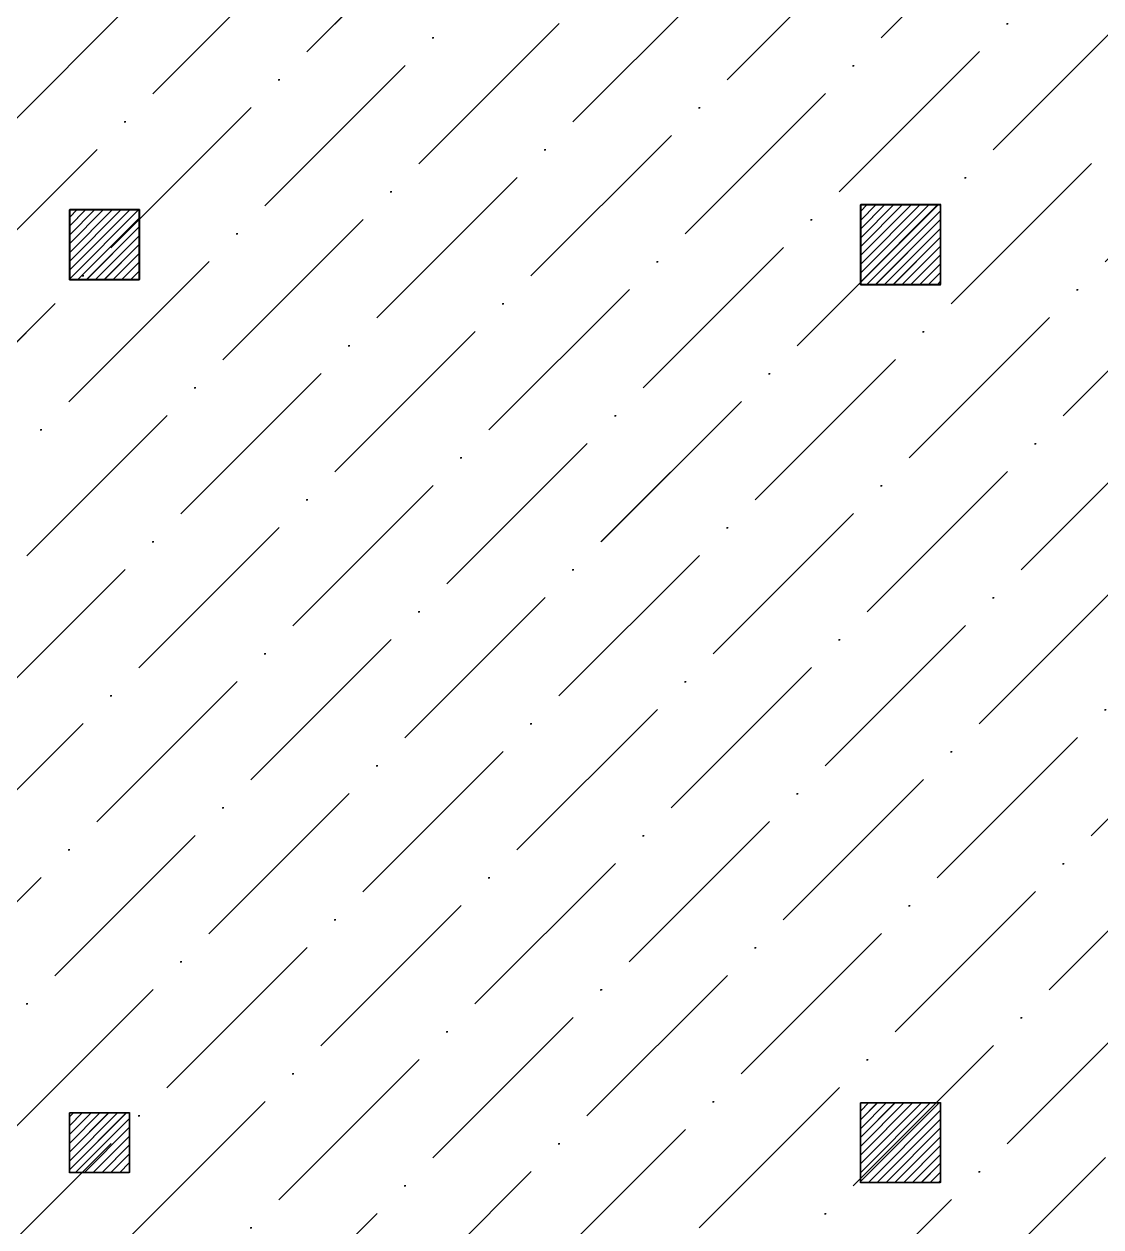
# Model space of a CAD drawing. Header units: inches. Extents: x 4821 to 127877, y 58012 to 433683.
# Drawn here: x 64592 to 75381, y 376889 to 388945 of the extents above; entities that cross this region are included whole.
import ezdxf

# ---------------------------------------------------------------- set-up
doc = ezdxf.new("R2010")
doc.units = ezdxf.units.IN
doc.header["$MEASUREMENT"] = 0
for name, color, linetype in [('A-WAL-CMU', 7, 'Continuous'), ('A-WALL', 53, 'Continuous'), ('Cloums$0$A-COL-HAT', 8, 'Continuous'), ('Cloums$0$A-COL-RFC', 210, 'Continuous'), ('NECB-COLUM', 50, 'Continuous')]:
    doc.layers.add(name, color=color, linetype=linetype)
pattern_1 = [(45, (1627160.45, 320744.09), (-44.194174, 44.194174), [])]

# ---------------------------------------------------------------- blocks, each defined once
blk = doc.blocks.new('COL BASEMT')
at = {"layer": 'Cloums$0$A-COL-HAT'}
h = blk.add_hatch(dxfattribs=at)
h.set_pattern_fill('ANSI31', color=256, scale=500)
h.set_pattern_definition([(45, (1452118.876, 42013.15), (-44.194174, 44.194174), [])])
h.paths.add_polyline_path([(1693547, 345626), (1693947, 345626), (1693951, 348876), (1693547, 348876)])
h.paths.add_polyline_path([(1688722, 335901), (1689122, 335901), (1689122, 337327), (1693949, 337327), (1693947, 345126), (1693547, 345126), (1693547, 337727), (1688722, 337727)])
h.paths.add_polyline_path([(1641272, 335201), (1640874, 335201), (1640872, 323973), (1689122, 323973), (1689121, 335201), (1688722, 335201), (1688722, 324373), (1641272, 324373)])
edge = h.paths.add_edge_path()
edge.add_line((1636447, 345126), (1636047, 345126))
edge.add_line((1636047, 345126), (1636049, 337699))
edge.add_arc((1626263, 338211), 9799, 305.315, 357.0043, ccw=False)
edge.add_line((1631928, 330215), (1632172, 329896))
edge.add_arc((1626337, 338141), 10101, 305.2859, 355.3752)
edge.add_line((1636405, 337327), (1640874, 337327))
edge.add_line((1640874, 337327), (1640874, 335901))
edge.add_line((1640874, 335901), (1641272, 335901))
edge.add_line((1641272, 335901), (1641272, 337726))
edge.add_line((1641272, 337726), (1636447, 337726))
edge.add_line((1636447, 337726), (1636447, 345126))
h.paths.add_polyline_path([(1636047, 345626), (1636447, 345626), (1636447, 348876), (1636049, 348876)])
h = blk.add_hatch(dxfattribs=at)
h.set_pattern_fill('ANSI31', color=256, scale=500)
h.set_pattern_definition(pattern_1)
h.paths.add_polyline_path([(1680597, 344151), (1680597, 344951), (1681397, 344951), (1681397, 344151)])
h = blk.add_hatch(dxfattribs=at)
h.set_pattern_fill('ANSI31', color=256, scale=500)
h.set_pattern_definition(pattern_1)
h.paths.add_polyline_path([(1672672, 344901), (1673372, 344901), (1673372, 344201), (1672672, 344201)])
h = blk.add_hatch(dxfattribs=at)
h.set_pattern_fill('ANSI31', color=256, scale=500)
h.set_pattern_definition(pattern_1)
h.paths.add_polyline_path([(1680597, 335151), (1680597, 335951), (1681397, 335951), (1681397, 335151)])
h = blk.add_hatch(dxfattribs=at)
h.set_pattern_fill('ANSI31', color=256, scale=500)
h.set_pattern_definition(pattern_1)
h.paths.add_polyline_path([(1672672, 335851), (1673272, 335851), (1673272, 335251), (1672672, 335251)])
at = {"layer": 'Cloums$0$A-COL-RFC', "linetype": 'Continuous'}
for points in [[(1681397, 344151), (1680597, 344151), (1680597, 344951), (1681397, 344951)], [(1673372, 344201), (1672672, 344201), (1672672, 344901), (1673372, 344901)], [(1681397, 335151), (1680597, 335151), (1680597, 335951), (1681397, 335951)], [(1673272, 335251), (1672672, 335251), (1672672, 335851), (1673272, 335851)]]:
    blk.add_lwpolyline(points, close=True, dxfattribs=at)

msp = doc.modelspace()

# ---------------------------------------------------------------- hatches: boundary and pattern name
at = {"layer": 'A-WALL'}
h = msp.add_hatch(dxfattribs=at)
h.set_pattern_fill('ANSI36', color=5, scale=250)
h.set_pattern_definition([(45, (-1206228.7, -363008.7), (420.9495, 1543.4815), [1984.375, -396.875, 0, -396.875])])
h.paths.add_polyline_path([(78770.3, 396057.4), (86318.1, 396057.4), (92312.4, 396057.4), (92311.4, 402332.3), (76621.2, 402332.4), (76621.2, 407057.3), (28720.3, 407057.3), (28720.3, 402332.3), (22420.5, 402332.3), (22416.4, 396178.8), (35923.5, 396107.4), (35923.5, 387307.4), (28820.3, 387307.4), (28820.4, 379907.3), (33642.6, 379907.3), (33642.6, 366602.4), (81095.3, 366554.5), (81093.9, 379507), (78770.3, 379507.4)])
h = msp.add_hatch(dxfattribs=at)
h.set_pattern_fill('ANSI36', color=5, scale=250)
h.set_pattern_definition([(45, (-1206225.3, -363005.7), (420.9495, 1543.4815), [1984.375, -396.875, 0, -396.875])])
h.paths.add_polyline_path([(78773.7, 396060.4), (86321.5, 396060.4), (92315.8, 396060.4), (92314.8, 402335.3), (76624.6, 402335.4), (76624.6, 407060.3), (28723.7, 407060.3), (28723.7, 402335.3), (22423.9, 402335.3), (22419.8, 396181.8), (35926.9, 396110.4), (35926.9, 387310.4), (28823.7, 387310.4), (28823.8, 379910.3), (33646, 379910.3), (33646, 366605.3), (81098.7, 366557.5), (81097.3, 379510), (78773.7, 379510.4)])

# ---------------------------------------------------------------- linework, layer by layer
at = {"layer": 'A-WAL-CMU'}
for points in [[(73772.7, 387132.3), (72972.7, 387132.3), (72972.7, 386332.3), (73772.7, 386332.3)], [(73776.1, 387135.3), (72976.1, 387135.3), (72976.1, 386335.3), (73776.1, 386335.3)], [(65045.3, 386382.3), (65745.3, 386382.3), (65745.3, 387082.3), (65045.3, 387082.3)], [(65048.7, 386385.3), (65748.7, 386385.3), (65748.7, 387085.3), (65048.7, 387085.3)], [(65645.3, 377432.3), (65045.3, 377432.3), (65045.3, 378032.3), (65645.3, 378032.3)], [(65648.7, 377435.3), (65048.7, 377435.3), (65048.7, 378035.3), (65648.7, 378035.3)]]:
    msp.add_lwpolyline(points, close=True, dxfattribs=at)

# ---------------------------------------------------------------- block references
at = {"layer": 'NECB-COLUM'}
for p in [(-1607626.5, 42181.5), (-1607623.1, 42184.4)]:
    msp.add_blockref('COL BASEMT', p, dxfattribs=at)

doc.saveas('drawing.dxf')
